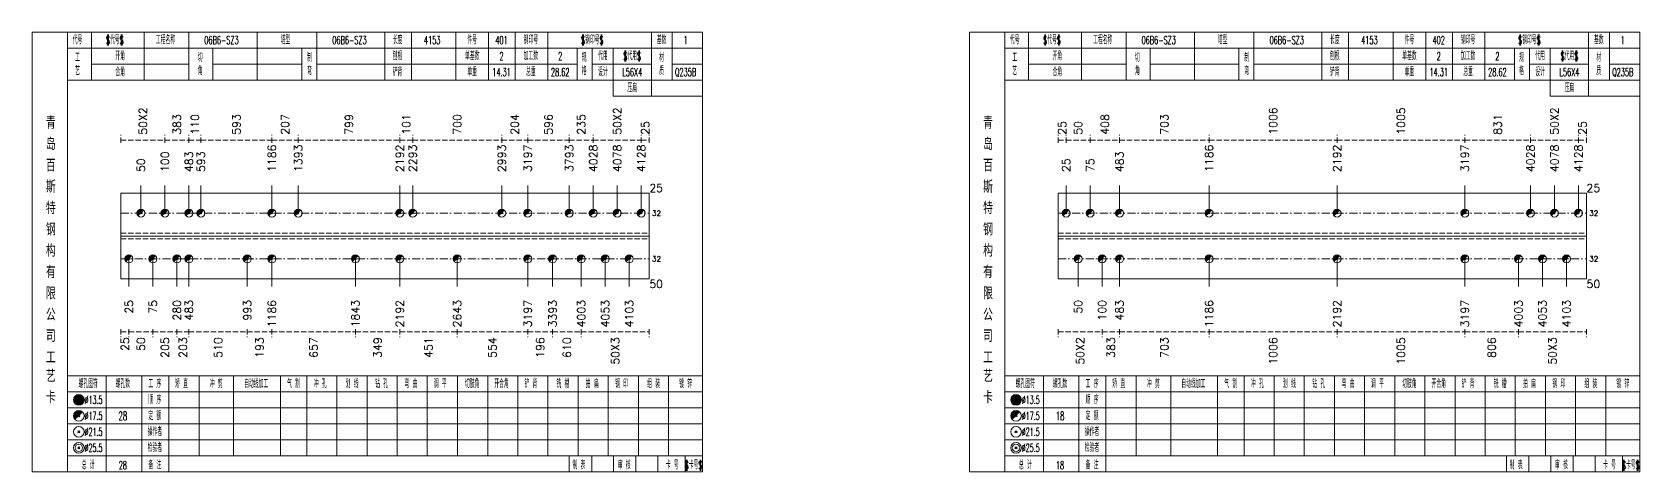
# Model space of a CAD drawing. Extents: x -533 to 8774, y 0 to 7979.
# Drawn here: x 2108 to 2711, y 5464 to 5629 of the extents above; entities that cross this region are included whole.
import ezdxf
from ezdxf.enums import TextEntityAlignment as Align

# ---------------------------------------------------------------- set-up
doc = ezdxf.new("R2010")
doc.units = 0
doc.header["$MEASUREMENT"] = 0
doc.linetypes.add('一点画线', pattern=[5.2, 3, -1, 0.2, -1])
doc.linetypes.add('虚线', pattern=[2.75, 2, -0.75])
doc.layers.get('0').update_dxf_attribs({"linetype": 'CONTINUOUS', "lineweight": 25})
for name, color, linetype, lineweight in [('1', 7, 'CONTINUOUS', 25), ('4', 7, 'CONTINUOUS', 25), ('5', 7, 'CONTINUOUS', 25)]:
    doc.layers.add(name, color=color, linetype=linetype, lineweight=lineweight)
doc.styles.get("Standard").update_dxf_attribs({"font": 'simplex.shx', "width": 0.7, "height": 3, "bigfont": 'gbhzfs.shx'})

# ---------------------------------------------------------------- blocks, each defined once
blk = doc.blocks.new('孔17.5')
at = {"layer": '5', "color": 7, "linetype": 'Continuous', "lineweight": 0}
for p, q in [((-0.2, -0.2), (0.2, 0.2)), ((-0.2, 0.2), (0.2, -0.2))]:
    blk.add_line(p, q, dxfattribs=at)
at = {"layer": '5', "color": 7, "linetype": 'Continuous', "lineweight": 13}
blk.add_circle((0, 0), 1, dxfattribs=at)
for radius in [0.9, 0.8, 0.7, 0.6, 0.5, 0.4, 0.3, 0.2, 0.1]:
    blk.add_arc((0, 0), radius, 45, 225, dxfattribs=at)

msp = doc.modelspace()

# ---------------------------------------------------------------- linework, layer by layer
at = {"color": 8, "linetype": '虚线', "lineweight": 9}
for p, q in [((2141.7, 5587.51), (2141.7, 5590.51)), ((2141.7, 5588.51), (2158.2, 5588.51)), ((2158.2, 5587.51), (2158.2, 5590.51)), ((2158.2, 5587.51), (2158.2, 5590.51)), ((2158.2, 5588.51), (2167.2, 5588.51)), ((2167.2, 5587.51), (2167.2, 5590.51)), ((2167.2, 5587.51), (2167.2, 5590.51)), ((2167.2, 5588.51), (2171.7, 5588.51)), ((2171.7, 5587.51), (2171.7, 5590.51)), ((2171.7, 5587.51), (2171.7, 5590.51)), ((2171.7, 5588.51), (2198.27, 5588.51)), ((2198.27, 5587.51), (2198.27, 5590.51)), ((2198.27, 5587.51), (2198.27, 5590.51)), ((2198.27, 5588.51), (2208.15, 5588.51)), ((2208.15, 5587.51), (2208.15, 5590.51)), ((2208.15, 5587.51), (2208.15, 5590.51)), ((2208.15, 5588.51), (2246.26, 5588.51)), ((2246.26, 5587.51), (2246.26, 5590.51)), ((2246.26, 5587.51), (2246.26, 5590.51)), ((2246.26, 5588.51), (2251.08, 5588.51)), ((2251.08, 5587.51), (2251.08, 5590.51)), ((2251.08, 5587.51), (2251.08, 5590.51)), ((2251.08, 5588.51), (2284.47, 5588.51)), ((2284.47, 5587.51), (2284.47, 5590.51)), ((2284.47, 5587.51), (2284.47, 5590.51)), ((2284.47, 5588.51), (2294.2, 5588.51)), ((2294.2, 5587.51), (2294.2, 5590.51)), ((2294.2, 5587.51), (2294.2, 5590.51)), ((2294.2, 5588.51), (2309.8, 5588.51)), ((2309.8, 5587.51), (2309.8, 5590.51)), ((2309.8, 5587.51), (2309.8, 5590.51)), ((2309.8, 5588.51), (2318.8, 5588.51)), ((2318.8, 5587.51), (2318.8, 5590.51)), ((2318.8, 5587.51), (2318.8, 5590.51)), ((2318.8, 5588.51), (2336.8, 5588.51)), ((2336.8, 5587.51), (2336.8, 5590.51)), ((2336.8, 5587.51), (2336.8, 5590.51)), ((2336.8, 5588.51), (2339.8, 5588.51)), ((2339.8, 5587.51), (2339.8, 5590.51)), ((2493.1, 5587.51), (2493.1, 5590.51)), ((2493.1, 5588.51), (2496.1, 5588.51)), ((2496.1, 5587.51), (2496.1, 5590.51)), ((2496.1, 5587.51), (2496.1, 5590.51)), ((2496.1, 5588.51), (2505.1, 5588.51)), ((2505.1, 5587.51), (2505.1, 5590.51)), ((2505.1, 5587.51), (2505.1, 5590.51)), ((2505.1, 5588.51), (2516.14, 5588.51)), ((2516.14, 5587.51), (2516.14, 5590.51)), ((2516.14, 5587.51), (2516.14, 5590.51)), ((2516.14, 5588.51), (2549.67, 5588.51)), ((2549.67, 5587.51), (2549.67, 5590.51)), ((2549.67, 5587.51), (2549.67, 5590.51)), ((2549.67, 5588.51), (2597.66, 5588.51)), ((2597.66, 5587.51), (2597.66, 5590.51)), ((2597.66, 5587.51), (2597.66, 5590.51)), ((2597.66, 5588.51), (2645.6, 5588.51)), ((2645.6, 5587.51), (2645.6, 5590.51)), ((2645.6, 5587.51), (2645.6, 5590.51)), ((2645.6, 5588.51), (2670.2, 5588.51)), ((2670.2, 5587.51), (2670.2, 5590.51)), ((2670.2, 5587.51), (2670.2, 5590.51)), ((2670.2, 5588.51), (2688.2, 5588.51)), ((2688.2, 5587.51), (2688.2, 5590.51)), ((2688.2, 5587.51), (2688.2, 5590.51)), ((2688.2, 5588.51), (2691.2, 5588.51)), ((2691.2, 5587.51), (2691.2, 5590.51)), ((2141.7, 5517.51), (2141.7, 5514.51)), ((2141.7, 5516.51), (2144.7, 5516.51)), ((2144.7, 5517.51), (2144.7, 5514.51)), ((2144.7, 5517.51), (2144.7, 5514.51)), ((2144.7, 5516.51), (2153.7, 5516.51)), ((2153.7, 5517.51), (2153.7, 5514.51)), ((2153.7, 5517.51), (2153.7, 5514.51)), ((2153.7, 5516.51), (2162.7, 5516.51)), ((2162.7, 5517.51), (2162.7, 5514.51)), ((2162.7, 5517.51), (2162.7, 5514.51)), ((2162.7, 5516.51), (2167.2, 5516.51)), ((2167.2, 5517.51), (2167.2, 5514.51)), ((2167.2, 5517.51), (2167.2, 5514.51)), ((2167.2, 5516.51), (2189.07, 5516.51)), ((2189.07, 5517.51), (2189.07, 5514.51)), ((2189.07, 5517.51), (2189.07, 5514.51)), ((2189.07, 5516.51), (2198.27, 5516.51)), ((2198.27, 5517.51), (2198.27, 5514.51)), ((2198.27, 5517.51), (2198.27, 5514.51)), ((2198.27, 5516.51), (2229.61, 5516.51)), ((2229.61, 5517.51), (2229.61, 5514.51)), ((2229.61, 5517.51), (2229.61, 5514.51)), ((2229.61, 5516.51), (2246.26, 5516.51)), ((2246.26, 5517.51), (2246.26, 5514.51)), ((2246.26, 5517.51), (2246.26, 5514.51)), ((2246.26, 5516.51), (2267.77, 5516.51)), ((2267.77, 5517.51), (2267.77, 5514.51)), ((2267.77, 5517.51), (2267.77, 5514.51)), ((2267.77, 5516.51), (2294.2, 5516.51)), ((2294.2, 5517.51), (2294.2, 5514.51)), ((2294.2, 5517.51), (2294.2, 5514.51)), ((2294.2, 5516.51), (2303.55, 5516.51)), ((2303.55, 5517.51), (2303.55, 5514.51)), ((2303.55, 5517.51), (2303.55, 5514.51)), ((2303.55, 5516.51), (2314.3, 5516.51)), ((2314.3, 5517.51), (2314.3, 5514.51)), ((2314.3, 5517.51), (2314.3, 5514.51)), ((2314.3, 5516.51), (2339.8, 5516.51)), ((2339.8, 5517.51), (2339.8, 5514.51)), ((2493.1, 5517.51), (2493.1, 5514.51)), ((2493.1, 5516.51), (2509.6, 5516.51)), ((2509.6, 5517.51), (2509.6, 5514.51)), ((2509.6, 5517.51), (2509.6, 5514.51)), ((2509.6, 5516.51), (2516.14, 5516.51)), ((2516.14, 5517.51), (2516.14, 5514.51)), ((2516.14, 5517.51), (2516.14, 5514.51)), ((2516.14, 5516.51), (2549.67, 5516.51)), ((2549.67, 5517.51), (2549.67, 5514.51)), ((2549.67, 5517.51), (2549.67, 5514.51)), ((2549.67, 5516.51), (2597.66, 5516.51)), ((2597.66, 5517.51), (2597.66, 5514.51)), ((2597.66, 5517.51), (2597.66, 5514.51)), ((2597.66, 5516.51), (2645.6, 5516.51)), ((2645.6, 5517.51), (2645.6, 5514.51)), ((2645.6, 5517.51), (2645.6, 5514.51)), ((2645.6, 5516.51), (2665.7, 5516.51)), ((2665.7, 5517.51), (2665.7, 5514.51)), ((2665.7, 5517.51), (2665.7, 5514.51)), ((2665.7, 5516.51), (2691.2, 5516.51)), ((2691.2, 5517.51), (2691.2, 5514.51))]:
    msp.add_line(p, q, dxfattribs=at)
at = {"color": 7, "linetype": 'Continuous', "lineweight": 13}
for p, q in [((2149.2, 5561.08), (2149.2, 5571.51)), ((2158.2, 5561.08), (2158.2, 5571.51)), ((2167.2, 5561.08), (2167.2, 5571.51)), ((2171.7, 5561.08), (2171.7, 5571.51)), ((2198.27, 5561.08), (2198.27, 5571.51)), ((2208.15, 5561.08), (2208.15, 5571.51)), ((2246.26, 5561.08), (2246.26, 5571.51)), ((2251.08, 5561.08), (2251.08, 5571.51)), ((2284.47, 5561.08), (2284.47, 5571.51)), ((2294.2, 5561.08), (2294.2, 5571.51)), ((2309.8, 5561.08), (2309.8, 5571.51)), ((2318.8, 5561.08), (2318.8, 5571.51)), ((2327.8, 5561.08), (2327.8, 5571.51)), ((2336.8, 5561.08), (2336.8, 5571.51)), ((2496.1, 5561.08), (2496.1, 5571.51)), ((2505.1, 5561.08), (2505.1, 5571.51)), ((2516.14, 5561.08), (2516.14, 5571.51)), ((2549.67, 5561.08), (2549.67, 5571.51)), ((2597.66, 5561.08), (2597.66, 5571.51)), ((2645.6, 5561.08), (2645.6, 5571.51)), ((2670.2, 5561.08), (2670.2, 5571.51)), ((2679.2, 5561.08), (2679.2, 5571.51)), ((2688.2, 5561.08), (2688.2, 5571.51)), ((2144.7, 5543.94), (2144.7, 5533.51)), ((2153.7, 5543.94), (2153.7, 5533.51)), ((2162.7, 5543.94), (2162.7, 5533.51)), ((2167.2, 5543.94), (2167.2, 5533.51)), ((2189.07, 5543.94), (2189.07, 5533.51)), ((2198.27, 5543.94), (2198.27, 5533.51)), ((2229.61, 5543.94), (2229.61, 5533.51)), ((2246.26, 5543.94), (2246.26, 5533.51)), ((2267.77, 5543.94), (2267.77, 5533.51)), ((2294.2, 5543.94), (2294.2, 5533.51)), ((2303.55, 5543.94), (2303.55, 5533.51)), ((2314.3, 5543.94), (2314.3, 5533.51)), ((2323.3, 5543.94), (2323.3, 5533.51)), ((2332.3, 5543.94), (2332.3, 5533.51)), ((2500.6, 5543.94), (2500.6, 5533.51)), ((2509.6, 5543.94), (2509.6, 5533.51)), ((2516.14, 5543.94), (2516.14, 5533.51)), ((2549.67, 5543.94), (2549.67, 5533.51)), ((2597.66, 5543.94), (2597.66, 5533.51)), ((2645.6, 5543.94), (2645.6, 5533.51)), ((2665.7, 5543.94), (2665.7, 5533.51)), ((2674.7, 5543.94), (2674.7, 5533.51)), ((2683.7, 5543.94), (2683.7, 5533.51))]:
    msp.add_line(p, q, dxfattribs=at)
at = {"color": 7, "linetype": 'Continuous', "lineweight": 18}
for p, q in [((2141.7, 5568.58), (2141.7, 5536.44)), ((2141.7, 5568.58), (2339.8, 5568.58)), ((2339.8, 5568.58), (2339.8, 5536.44)), ((2493.1, 5568.58), (2493.1, 5536.44)), ((2493.1, 5568.58), (2691.2, 5568.58)), ((2691.2, 5568.58), (2691.2, 5536.44)), ((2141.7, 5552.51), (2339.8, 5552.51)), ((2493.1, 5552.51), (2691.2, 5552.51))]:
    msp.add_line(p, q, dxfattribs=at)
at = {"color": 3, "linetype": '一点画线', "lineweight": 13}
for p, q in [((2141.7, 5561.08), (2339.8, 5561.08)), ((2493.1, 5561.08), (2691.2, 5561.08)), ((2141.7, 5543.94), (2339.8, 5543.94)), ((2493.1, 5543.94), (2691.2, 5543.94))]:
    msp.add_line(p, q, dxfattribs=at)
at = {"color": 1, "linetype": '虚线', "lineweight": 18}
for p, q in [((2141.7, 5553.58), (2339.8, 5553.58)), ((2493.1, 5553.58), (2691.2, 5553.58)), ((2141.7, 5551.44), (2339.8, 5551.44)), ((2493.1, 5551.44), (2691.2, 5551.44))]:
    msp.add_line(p, q, dxfattribs=at)
at = {"layer": '1', "color": 7, "linetype": 'Continuous', "lineweight": 18}
for p, q in [((2141.7, 5536.44), (2339.8, 5536.44)), ((2493.1, 5536.44), (2691.2, 5536.44))]:
    msp.add_line(p, q, dxfattribs=at)
at = {"layer": '4', "color": 1, "linetype": 'Continuous', "lineweight": 18}
for p, q in [((2121.7, 5464.01), (2121.7, 5629.01)), ((2130.6, 5611.01), (2130.6, 5629.01)), ((2150.4, 5611.01), (2150.4, 5629.01)), ((2167.2, 5611.01), (2167.2, 5629.01)), ((2192.8, 5611.01), (2192.8, 5629.01)), ((2215.1, 5611.01), (2215.1, 5629.01)), ((2240.6, 5611.01), (2240.6, 5629.01)), ((2250.6, 5611.01), (2250.6, 5629.01)), ((2267.3, 5611.01), (2267.3, 5629.01)), ((2279.5, 5611.01), (2279.5, 5629.01)), ((2289.5, 5611.01), (2289.5, 5629.01)), ((2301.7, 5611.01), (2301.7, 5629.01)), ((2340.6, 5605.01), (2340.6, 5629.01)), ((2348.4, 5611.01), (2348.4, 5629.01)), ((2473.1, 5464.01), (2473.1, 5629.01)), ((2482, 5611.01), (2482, 5629.01)), ((2501.8, 5611.01), (2501.8, 5629.01)), ((2518.6, 5611.01), (2518.6, 5629.01)), ((2544.2, 5611.01), (2544.2, 5629.01)), ((2566.5, 5611.01), (2566.5, 5629.01)), ((2592, 5611.01), (2592, 5629.01)), ((2602, 5611.01), (2602, 5629.01)), ((2618.7, 5611.01), (2618.7, 5629.01)), ((2630.9, 5611.01), (2630.9, 5629.01)), ((2640.9, 5611.01), (2640.9, 5629.01)), ((2653.1, 5611.01), (2653.1, 5629.01)), ((2692, 5605.01), (2692, 5629.01)), ((2699.8, 5611.01), (2699.8, 5629.01)), ((2121.7, 5623.01), (2359.8, 5623.01)), ((2176.2, 5611.01), (2176.2, 5623.01)), ((2209.5, 5611.01), (2209.5, 5623.01)), ((2312.8, 5611.01), (2312.8, 5623.01)), ((2318.4, 5611.01), (2318.4, 5623.01)), ((2326.2, 5605.01), (2326.2, 5623.01)), ((2473.1, 5623.01), (2711.2, 5623.01)), ((2527.6, 5611.01), (2527.6, 5623.01)), ((2560.9, 5611.01), (2560.9, 5623.01)), ((2664.2, 5611.01), (2664.2, 5623.01)), ((2669.8, 5611.01), (2669.8, 5623.01)), ((2677.6, 5605.01), (2677.6, 5623.01)), ((2130.6, 5617.01), (2167.2, 5617.01)), ((2176.2, 5617.01), (2209.5, 5617.01)), ((2215.1, 5617.01), (2312.8, 5617.01)), ((2318.4, 5617.01), (2340.6, 5617.01)), ((2348.4, 5617.01), (2359.8, 5617.01)), ((2482, 5617.01), (2518.6, 5617.01)), ((2527.6, 5617.01), (2560.9, 5617.01)), ((2566.5, 5617.01), (2664.2, 5617.01)), ((2669.8, 5617.01), (2692, 5617.01)), ((2699.8, 5617.01), (2711.2, 5617.01)), ((2121.7, 5611.01), (2359.8, 5611.01)), ((2473.1, 5611.01), (2711.2, 5611.01)), ((2326.2, 5605.01), (2359.8, 5605.01)), ((2677.6, 5605.01), (2711.2, 5605.01)), ((2121.7, 5500.01), (2359.8, 5500.01)), ((2136.2, 5464.01), (2136.2, 5500.01)), ((2149.5, 5464.01), (2149.5, 5500.01)), ((2159.6, 5464.01), (2159.6, 5500.01)), ((2171, 5470.01), (2171, 5500.01)), ((2183.9, 5470.01), (2183.9, 5500.01)), ((2201.5, 5470.01), (2201.5, 5500.01)), ((2211.4, 5470.01), (2211.4, 5500.01)), ((2222.7, 5470.01), (2222.7, 5500.01)), ((2234, 5470.01), (2234, 5500.01)), ((2245.3, 5470.01), (2245.3, 5500.01)), ((2256.5, 5470.01), (2256.5, 5500.01)), ((2267.9, 5470.01), (2267.9, 5500.01)), ((2279.2, 5470.01), (2279.2, 5500.01)), ((2290.5, 5470.01), (2290.5, 5500.01)), ((2301.8, 5470.01), (2301.8, 5500.01)), ((2313.1, 5470.01), (2313.1, 5500.01)), ((2324.4, 5470.01), (2324.4, 5500.01)), ((2335.7, 5470.01), (2335.7, 5500.01)), ((2347, 5470.01), (2347, 5500.01)), ((2473.1, 5500.01), (2711.2, 5500.01)), ((2487.6, 5464.01), (2487.6, 5500.01)), ((2500.9, 5464.01), (2500.9, 5500.01)), ((2511, 5464.01), (2511, 5500.01)), ((2522.4, 5470.01), (2522.4, 5500.01)), ((2535.3, 5470.01), (2535.3, 5500.01)), ((2552.9, 5470.01), (2552.9, 5500.01)), ((2562.8, 5470.01), (2562.8, 5500.01)), ((2574.1, 5470.01), (2574.1, 5500.01)), ((2585.4, 5470.01), (2585.4, 5500.01)), ((2596.7, 5470.01), (2596.7, 5500.01)), ((2607.9, 5470.01), (2607.9, 5500.01)), ((2619.3, 5470.01), (2619.3, 5500.01)), ((2630.6, 5470.01), (2630.6, 5500.01)), ((2641.9, 5470.01), (2641.9, 5500.01)), ((2653.2, 5470.01), (2653.2, 5500.01)), ((2664.5, 5470.01), (2664.5, 5500.01)), ((2675.8, 5470.01), (2675.8, 5500.01)), ((2687.1, 5470.01), (2687.1, 5500.01)), ((2698.4, 5470.01), (2698.4, 5500.01)), ((2121.7, 5494.01), (2359.8, 5494.01)), ((2473.1, 5494.01), (2711.2, 5494.01)), ((2121.7, 5488.01), (2359.8, 5488.01)), ((2473.1, 5488.01), (2711.2, 5488.01)), ((2121.7, 5482.01), (2359.8, 5482.01)), ((2473.1, 5482.01), (2711.2, 5482.01)), ((2121.7, 5476.01), (2359.8, 5476.01)), ((2473.1, 5476.01), (2711.2, 5476.01)), ((2121.7, 5470.01), (2359.8, 5470.01)), ((2309.8, 5464.01), (2309.8, 5470.01)), ((2318.2, 5464.01), (2318.2, 5470.01)), ((2326.4, 5464.01), (2326.4, 5470.01)), ((2334.8, 5464.01), (2334.8, 5470.01)), ((2343, 5464.01), (2343, 5470.01)), ((2353.3, 5464.01), (2353.3, 5470.01)), ((2473.1, 5470.01), (2711.2, 5470.01)), ((2661.2, 5464.01), (2661.2, 5470.01)), ((2669.6, 5464.01), (2669.6, 5470.01)), ((2677.8, 5464.01), (2677.8, 5470.01)), ((2686.2, 5464.01), (2686.2, 5470.01)), ((2694.4, 5464.01), (2694.4, 5470.01)), ((2704.7, 5464.01), (2704.7, 5470.01))]:
    msp.add_line(p, q, dxfattribs=at)
at = {"layer": '4', "color": 7, "linetype": 'Continuous', "lineweight": 13}
for p, q in [((2125.7, 5490.81), (2126.1, 5491.21)), ((2126.1, 5490.81), (2125.7, 5491.21)), ((2477.1, 5490.81), (2477.5, 5491.21)), ((2477.5, 5490.81), (2477.1, 5491.21)), ((2125.5, 5478.61), (2126.3, 5479.41)), ((2126.3, 5478.61), (2125.5, 5479.41)), ((2476.9, 5478.61), (2477.7, 5479.41)), ((2477.7, 5478.61), (2476.9, 5479.41)), ((2125.5, 5472.61), (2126.3, 5473.41)), ((2126.3, 5472.61), (2125.5, 5473.41)), ((2476.9, 5472.61), (2477.7, 5473.41)), ((2477.7, 5472.61), (2476.9, 5473.41))]:
    msp.add_line(p, q, dxfattribs=at)
at = {"layer": '4', "color": 7, "linetype": 'Continuous', "lineweight": 0}
for p, q in [((2125.5, 5484.61), (2126.3, 5485.41)), ((2125.5, 5485.41), (2126.3, 5484.61)), ((2476.9, 5484.61), (2477.7, 5485.41)), ((2476.9, 5485.41), (2477.7, 5484.61))]:
    msp.add_line(p, q, dxfattribs=at)
at = {"layer": '4', "color": 4, "linetype": 'Continuous', "lineweight": 18}
msp.add_lwpolyline([(2108.4, 5629.01), (2108.4, 5464.01), (2359.8, 5464.01), (2359.8, 5629.01)], close=True, dxfattribs=at)
at = {"layer": '4', "color": 1, "linetype": 'Continuous', "lineweight": 18}
msp.add_lwpolyline([(2459.8, 5629.01), (2459.8, 5464.01), (2711.2, 5464.01), (2711.2, 5629.01)], close=True, dxfattribs=at)
at = {"layer": '4', "color": 7, "linetype": 'Continuous', "lineweight": 13}
for centre, radius in [((2125.9, 5491.01), 2), ((2125.9, 5491.01), 1.8), ((2125.9, 5491.01), 1.6), ((2125.9, 5491.01), 1.4), ((2125.9, 5491.01), 1.2), ((2125.9, 5491.01), 1), ((2125.9, 5491.01), 0.8), ((2125.9, 5491.01), 0.6), ((2477.3, 5491.01), 2), ((2477.3, 5491.01), 1.8), ((2477.3, 5491.01), 1.6), ((2477.3, 5491.01), 1.4), ((2477.3, 5491.01), 1.2), ((2477.3, 5491.01), 1), ((2477.3, 5491.01), 0.8), ((2477.3, 5491.01), 0.6), ((2125.9, 5485.01), 2), ((2125.9, 5491.01), 0.4), ((2125.9, 5491.01), 0.2), ((2477.3, 5485.01), 2), ((2477.3, 5491.01), 0.4), ((2477.3, 5491.01), 0.2), ((2125.9, 5479.01), 2), ((2477.3, 5479.01), 2), ((2125.9, 5473.01), 2), ((2125.9, 5473.01), 1.4), ((2477.3, 5473.01), 2), ((2477.3, 5473.01), 1.4)]:
    msp.add_circle(centre, radius, dxfattribs=at)
for centre, radius in [((2125.9, 5485.01), 1.8), ((2125.9, 5485.01), 1.6), ((2125.9, 5485.01), 1.4), ((2125.9, 5485.01), 1.2), ((2125.9, 5485.01), 1), ((2125.9, 5485.01), 0.8), ((2125.9, 5485.01), 0.6), ((2477.3, 5485.01), 1.8), ((2477.3, 5485.01), 1.6), ((2477.3, 5485.01), 1.4), ((2477.3, 5485.01), 1.2), ((2477.3, 5485.01), 1), ((2477.3, 5485.01), 0.8), ((2477.3, 5485.01), 0.6), ((2125.9, 5485.01), 0.4), ((2125.9, 5485.01), 0.2), ((2477.3, 5485.01), 0.4), ((2477.3, 5485.01), 0.2)]:
    msp.add_arc(centre, radius, 45, 225, dxfattribs=at)

# ---------------------------------------------------------------- block references
at = {"color": 7, "linetype": 'Continuous', "lineweight": 13, "xscale": 1.5, "yscale": 1.5, "zscale": 1.5}
for p in [(2149.2, 5561.08), (2158.2, 5561.08), (2167.2, 5561.08), (2171.7, 5561.08), (2198.27, 5561.08), (2208.15, 5561.08), (2246.26, 5561.08), (2251.08, 5561.08), (2284.47, 5561.08), (2294.2, 5561.08), (2309.8, 5561.08), (2318.8, 5561.08), (2327.8, 5561.08), (2336.8, 5561.08), (2496.1, 5561.08), (2505.1, 5561.08), (2516.14, 5561.08), (2549.67, 5561.08), (2597.66, 5561.08), (2645.6, 5561.08), (2670.2, 5561.08), (2679.2, 5561.08), (2688.2, 5561.08)]:
    msp.add_blockref('孔17.5', p, dxfattribs=at)
at = {"layer": '1', "color": 7, "linetype": 'Continuous', "lineweight": 13, "xscale": 1.5, "yscale": 1.5, "zscale": 1.5}
for p in [(2144.7, 5543.94), (2153.7, 5543.94), (2162.7, 5543.94), (2167.2, 5543.94), (2189.07, 5543.94), (2198.27, 5543.94), (2229.61, 5543.94), (2246.26, 5543.94), (2267.77, 5543.94), (2294.2, 5543.94), (2303.55, 5543.94), (2314.3, 5543.94), (2323.3, 5543.94), (2332.3, 5543.94), (2500.6, 5543.94), (2509.6, 5543.94), (2516.14, 5543.94), (2549.67, 5543.94), (2597.66, 5543.94), (2645.6, 5543.94), (2665.7, 5543.94), (2674.7, 5543.94), (2683.7, 5543.94)]:
    msp.add_blockref('孔17.5', p, dxfattribs=at)

# ---------------------------------------------------------------- texts
at = {"color": 8, "linetype": 'Continuous', "lineweight": 9}
for s, p in [('50X2', (2149.95, 5590.51)), ('50X2', (2327.8, 5590.51)), ('1006', (2573.67, 5590.51)), ('1005', (2621.63, 5590.51)), ('50X2', (2679.2, 5590.51)), ('383', (2162.7, 5590.51)), ('110', (2169.45, 5590.51)), ('593', (2184.99, 5590.51)), ('207', (2203.21, 5590.51)), ('799', (2227.2, 5590.51)), ('101', (2248.67, 5590.51)), ('700', (2267.77, 5590.51)), ('204', (2289.33, 5590.51)), ('596', (2302, 5590.51)), ('235', (2314.3, 5590.51)), ('25', (2338.3, 5590.51)), ('25', (2494.6, 5590.51)), ('50', (2500.6, 5590.51)), ('408', (2510.62, 5590.51)), ('703', (2532.91, 5590.51)), ('831', (2657.9, 5590.51)), ('25', (2689.7, 5590.51))]:
    msp.add_text(s, height=3, rotation=90, dxfattribs=at).set_placement(p, align=Align.MIDDLE_LEFT)
at = {"color": 7, "linetype": 'Continuous', "lineweight": 13}
for s, p in [('100', (2158.2, 5576.51)), ('483', (2167.2, 5576.51)), ('593', (2171.7, 5576.51)), ('1186', (2198.27, 5576.51)), ('1393', (2208.15, 5576.51)), ('2192', (2246.26, 5576.51)), ('2293', (2251.08, 5576.51)), ('2993', (2284.47, 5576.51)), ('3197', (2294.2, 5576.51)), ('3793', (2309.8, 5576.51)), ('4028', (2318.8, 5576.51)), ('4078', (2327.8, 5576.51)), ('4128', (2336.8, 5576.51)), ('483', (2516.14, 5576.51)), ('1186', (2549.67, 5576.51)), ('2192', (2597.66, 5576.51)), ('3197', (2645.6, 5576.51)), ('4028', (2670.2, 5576.51)), ('4078', (2679.2, 5576.51)), ('4128', (2688.2, 5576.51)), ('50', (2149.2, 5576.51)), ('25', (2496.1, 5576.51)), ('75', (2505.1, 5576.51))]:
    msp.add_text(s, height=3, rotation=90, dxfattribs=at).set_placement(p, align=Align.MIDDLE_LEFT)
for s, height, p in [('25', 3, (2339.8, 5570.51)), ('25', 3, (2691.2, 5570.51)), ('32', 2, (2340.8, 5561.08)), ('32', 2, (2692.2, 5561.08)), ('32', 2, (2340.8, 5543.94)), ('32', 2, (2692.2, 5543.94))]:
    msp.add_text(s, height=height, dxfattribs=at).set_placement(p, align=Align.MIDDLE_LEFT)
at = {"color": 8, "linetype": 'Continuous', "lineweight": 9}
for s, p in [('25', (2143.2, 5514.51)), ('50', (2149.2, 5514.51)), ('205', (2158.2, 5514.51)), ('203', (2164.95, 5514.51)), ('510', (2178.13, 5514.51)), ('193', (2193.67, 5514.51)), ('657', (2213.94, 5514.51)), ('349', (2237.94, 5514.51)), ('451', (2257.02, 5514.51)), ('554', (2280.99, 5514.51)), ('196', (2298.87, 5514.51)), ('610', (2308.92, 5514.51)), ('50X3', (2327.05, 5514.51)), ('50X2', (2501.35, 5514.51)), ('383', (2512.87, 5514.51)), ('703', (2532.91, 5514.51)), ('1006', (2573.67, 5514.51)), ('1005', (2621.63, 5514.51)), ('806', (2655.65, 5514.51)), ('50X3', (2678.45, 5514.51))]:
    msp.add_text(s, height=3, rotation=90, dxfattribs=at).set_placement(p, align=Align.MIDDLE_RIGHT)
at = {"layer": '1', "color": 7, "linetype": 'Continuous', "lineweight": 13}
for p in [(2339.8, 5534.51), (2691.2, 5534.51)]:
    msp.add_text('50', height=3, dxfattribs=at).set_placement(p, align=Align.MIDDLE_LEFT)
for s, p in [('25', (2144.7, 5528.51)), ('75', (2153.7, 5528.51)), ('280', (2162.7, 5528.51)), ('483', (2167.2, 5528.51)), ('993', (2189.07, 5528.51)), ('1186', (2198.27, 5528.51)), ('1843', (2229.61, 5528.51)), ('2192', (2246.26, 5528.51)), ('2643', (2267.77, 5528.51)), ('3197', (2294.2, 5528.51)), ('3393', (2303.55, 5528.51)), ('4003', (2314.3, 5528.51)), ('4053', (2323.3, 5528.51)), ('4103', (2332.3, 5528.51)), ('50', (2500.6, 5528.51)), ('100', (2509.6, 5528.51)), ('483', (2516.14, 5528.51)), ('1186', (2549.67, 5528.51)), ('2192', (2597.66, 5528.51)), ('3197', (2645.6, 5528.51)), ('4003', (2665.7, 5528.51)), ('4053', (2674.7, 5528.51)), ('4103', (2683.7, 5528.51))]:
    msp.add_text(s, height=3, rotation=90, dxfattribs=at).set_placement(p, align=Align.MIDDLE_RIGHT)
at = {"layer": '4', "color": 1, "linetype": 'Continuous', "lineweight": 13}
for s, height, width, p in [('代号', 3, 0.6, (2125.4, 5626.01)), ('$代号$', 3, 0.6, (2139.4, 5626.01)), ('工程名称', 3, 0.6, (2158.4, 5626.01)), ('06B6-SZ3', 3, 0.6, (2179.4, 5626.01)), ('塔型', 3, 0.6, (2203.4, 5626.01)), ('06B6-SZ3', 3, 0.6, (2227.4, 5626.01)), ('长度', 3, 0.6, (2245.4, 5626.01)), ('4153', 3, 0.6, (2258.4, 5626.01)), ('件号', 3, 0.6, (2273.4, 5626.01)), ('401', 3, 0.6, (2284.4, 5626.01)), ('钢印号', 3, 0.6, (2295.4, 5626.01)), ('$钢印号$', 3, 0.6, (2318.4, 5626.01)), ('基数', 3, 0.6, (2344.4, 5626.01)), ('1', 3, 0.6, (2353.4, 5626.01)), ('代号', 3, 0.6, (2476.8, 5626.01)), ('$代号$', 3, 0.6, (2490.8, 5626.01)), ('工程名称', 3, 0.6, (2509.8, 5626.01)), ('06B6-SZ3', 3, 0.6, (2530.8, 5626.01)), ('塔型', 3, 0.6, (2554.8, 5626.01)), ('06B6-SZ3', 3, 0.6, (2578.8, 5626.01)), ('长度', 3, 0.6, (2596.8, 5626.01)), ('4153', 3, 0.6, (2609.8, 5626.01)), ('件号', 3, 0.6, (2624.8, 5626.01)), ('402', 3, 0.6, (2635.8, 5626.01)), ('钢印号', 3, 0.6, (2646.8, 5626.01)), ('$钢印号$', 3, 0.6, (2669.8, 5626.01)), ('基数', 3, 0.6, (2695.8, 5626.01)), ('1', 3, 0.6, (2704.8, 5626.01)), ('工', 3, 0.6, (2125.4, 5619.41)), ('开角', 3, 0.6, (2141.4, 5620.01)), ('切', 3, 0.6, (2171.4, 5619.41)), ('制', 3, 0.6, (2212.4, 5619.41)), ('刨根', 3, 0.6, (2245.4, 5620.01)), ('单基数', 3, 0.6, (2273.4, 5620.01)), ('2', 3, 0.6, (2284.4, 5620.01)), ('加工数', 3, 0.6, (2295.4, 5620.01)), ('2', 3, 0.6, (2306.4, 5620.01)), ('规', 3, 0.6, (2315.4, 5619.41)), ('代用', 3, 0.6, (2322.4, 5620.01)), ('$代用$', 3, 0.6, (2333.4, 5620.01)), ('材', 3, 0.6, (2344.4, 5619.41)), ('工', 3, 0.6, (2476.8, 5619.41)), ('开角', 3, 0.6, (2492.8, 5620.01)), ('切', 3, 0.6, (2522.8, 5619.41)), ('制', 3, 0.6, (2563.8, 5619.41)), ('刨根', 3, 0.6, (2596.8, 5620.01)), ('单基数', 3, 0.6, (2624.8, 5620.01)), ('2', 3, 0.6, (2635.8, 5620.01)), ('加工数', 3, 0.6, (2646.8, 5620.01)), ('2', 3, 0.6, (2657.8, 5620.01)), ('规', 3, 0.6, (2666.8, 5619.41)), ('代用', 3, 0.6, (2673.8, 5620.01)), ('$代用$', 3, 0.6, (2684.8, 5620.01)), ('材', 3, 0.6, (2695.8, 5619.41)), ('艺', 3, 0.6, (2125.4, 5614.41)), ('合角', 3, 0.6, (2141.4, 5614.01)), ('角', 3, 0.6, (2171.4, 5614.41)), ('弯', 3, 0.6, (2212.4, 5614.41)), ('铲背', 3, 0.6, (2245.4, 5614.01)), ('单重', 3, 0.6, (2273.4, 5614.01)), ('14.31', 3, 0.6, (2284.4, 5614.01)), ('总重', 3, 0.6, (2295.4, 5614.01)), ('28.62', 3, 0.6, (2306.4, 5614.01)), ('格', 3, 0.6, (2315.4, 5614.41)), ('设计', 3, 0.6, (2322.4, 5614.01)), ('L56X4', 3, 0.6, (2333.4, 5614.01)), ('质', 3, 0.6, (2344.4, 5614.41)), ('Q235B', 3, 0.6, (2353.4, 5614.01)), ('艺', 3, 0.6, (2476.8, 5614.41)), ('合角', 3, 0.6, (2492.8, 5614.01)), ('角', 3, 0.6, (2522.8, 5614.41)), ('弯', 3, 0.6, (2563.8, 5614.41)), ('铲背', 3, 0.6, (2596.8, 5614.01)), ('单重', 3, 0.6, (2624.8, 5614.01)), ('14.31', 3, 0.6, (2635.8, 5614.01)), ('总重', 3, 0.6, (2646.8, 5614.01)), ('28.62', 3, 0.6, (2657.8, 5614.01)), ('格', 3, 0.6, (2666.8, 5614.41)), ('设计', 3, 0.6, (2673.8, 5614.01)), ('L56X4', 3, 0.6, (2684.8, 5614.01)), ('质', 3, 0.6, (2695.8, 5614.41)), ('Q235B', 3, 0.6, (2704.8, 5614.01)), ('压扁', 3, 0.6, (2333.4, 5608.01)), ('压扁', 3, 0.6, (2684.8, 5608.01)), ('青', 4.6, 0.8, (2115.4, 5595.01)), ('青', 4.6, 0.8, (2466.8, 5595.01)), ('岛', 4.6, 0.8, (2115.4, 5587.01)), ('岛', 4.6, 0.8, (2466.8, 5587.01)), ('百', 4.6, 0.8, (2115.4, 5579.01)), ('百', 4.6, 0.8, (2466.8, 5579.01)), ('斯', 4.6, 0.8, (2115.4, 5571.01)), ('斯', 4.6, 0.8, (2466.8, 5571.01)), ('特', 4.6, 0.8, (2115.4, 5563.01)), ('特', 4.6, 0.8, (2466.8, 5563.01)), ('钢', 4.6, 0.8, (2115.4, 5555.01)), ('钢', 4.6, 0.8, (2466.8, 5555.01)), ('构', 4.6, 0.8, (2115.4, 5547.01)), ('构', 4.6, 0.8, (2466.8, 5547.01)), ('有', 4.6, 0.8, (2115.4, 5539.01)), ('有', 4.6, 0.8, (2466.8, 5539.01)), ('限', 4.6, 0.8, (2115.4, 5531.01)), ('限', 4.6, 0.8, (2466.8, 5531.01)), ('公', 4.6, 0.8, (2115.4, 5523.01)), ('公', 4.6, 0.8, (2466.8, 5523.01)), ('司', 4.6, 0.8, (2115.4, 5515.01)), ('司', 4.6, 0.8, (2466.8, 5515.01)), ('工', 4.6, 0.8, (2115.4, 5507.01)), ('工', 4.6, 0.8, (2466.8, 5507.01)), ('艺', 4.6, 0.8, (2115.4, 5500.01)), ('螺孔图符', 3, 0.6, (2129.4, 5497.01)), ('螺孔数', 3, 0.6, (2142.4, 5497.01)), ('工 序', 3, 0.6, (2154.4, 5497.01)), ('矫 直', 3, 0.6, (2164.4, 5497.01)), ('冲 剪', 3, 0.6, (2177.4, 5497.01)), ('自动线加工', 3, 0.6, (2192.4, 5497.01)), ('气 割', 3, 0.6, (2206.4, 5497.01)), ('冲 孔', 3, 0.6, (2216.4, 5497.01)), ('划 线', 3, 0.6, (2228.4, 5497.01)), ('钻 孔', 3, 0.6, (2239.4, 5497.01)), ('弯 曲', 3, 0.6, (2250.4, 5497.01)), ('调 平', 3, 0.6, (2261.4, 5497.01)), ('切肢角', 3, 0.6, (2273.4, 5497.01)), ('开合角', 3, 0.6, (2284.4, 5497.01)), ('铲 背', 3, 0.6, (2295.4, 5497.01)), ('铣 槽', 3, 0.6, (2307.4, 5497.01)), ('拍 扁', 3, 0.6, (2318.4, 5497.01)), ('钢 印', 3, 0.6, (2329.4, 5497.01)), ('组 装', 3, 0.6, (2341.4, 5497.01)), ('镀 锌', 3, 0.6, (2353.4, 5497.01)), ('艺', 4.6, 0.8, (2466.8, 5500.01)), ('螺孔图符', 3, 0.6, (2480.8, 5497.01)), ('螺孔数', 3, 0.6, (2493.8, 5497.01)), ('工 序', 3, 0.6, (2505.8, 5497.01)), ('矫 直', 3, 0.6, (2515.8, 5497.01)), ('冲 剪', 3, 0.6, (2528.8, 5497.01)), ('自动线加工', 3, 0.6, (2543.8, 5497.01)), ('气 割', 3, 0.6, (2557.8, 5497.01)), ('冲 孔', 3, 0.6, (2567.8, 5497.01)), ('划 线', 3, 0.6, (2579.8, 5497.01)), ('钻 孔', 3, 0.6, (2590.8, 5497.01)), ('弯 曲', 3, 0.6, (2601.8, 5497.01)), ('调 平', 3, 0.6, (2612.8, 5497.01)), ('切肢角', 3, 0.6, (2624.8, 5497.01)), ('开合角', 3, 0.6, (2635.8, 5497.01)), ('铲 背', 3, 0.6, (2646.8, 5497.01)), ('铣 槽', 3, 0.6, (2658.8, 5497.01)), ('拍 扁', 3, 0.6, (2669.8, 5497.01)), ('钢 印', 3, 0.6, (2680.8, 5497.01)), ('组 装', 3, 0.6, (2692.8, 5497.01)), ('镀 锌', 3, 0.6, (2704.8, 5497.01)), ('卡', 4.6, 0.8, (2115.4, 5492.01)), ('%%C13.5', 3, 0.5, (2131.4, 5491.01)), ('顺 序', 3, 0.6, (2154.4, 5491.01)), ('卡', 4.6, 0.8, (2466.8, 5492.01)), ('%%C13.5', 3, 0.5, (2482.8, 5491.01)), ('顺 序', 3, 0.6, (2505.8, 5491.01)), ('%%C17.5', 3, 0.5, (2131.4, 5485.01)), ('28', 3.2, 0.6, (2142.4, 5485.01)), ('定 额', 3, 0.6, (2154.4, 5485.01)), ('%%C17.5', 3, 0.5, (2482.8, 5485.01)), ('18', 3.2, 0.6, (2493.8, 5485.01)), ('定 额', 3, 0.6, (2505.8, 5485.01)), ('%%C21.5', 3, 0.5, (2131.4, 5479.01)), ('操作者', 3, 0.6, (2154.4, 5479.01)), ('%%C21.5', 3, 0.5, (2482.8, 5479.01)), ('操作者', 3, 0.6, (2505.8, 5479.01)), ('%%C25.5', 3, 0.5, (2131.4, 5473.01)), ('检验者', 3, 0.6, (2154.4, 5473.01)), ('%%C25.5', 3, 0.5, (2482.8, 5473.01)), ('检验者', 3, 0.6, (2505.8, 5473.01)), ('总 计', 3, 0.6, (2129.4, 5466.51)), ('28', 3, 0.6, (2142.4, 5466.51)), ('备 注', 3, 0.6, (2154.4, 5466.51)), ('制 表', 3, 0.6, (2313.4, 5466.51)), ('审 核', 3, 0.6, (2330.4, 5466.51)), ('卡 号', 3, 0.6, (2348.4, 5466.51)), ('$卡号$', 3, 0.6, (2356.4, 5466.51)), ('总 计', 3, 0.6, (2480.8, 5466.51)), ('18', 3, 0.6, (2493.8, 5466.51)), ('备 注', 3, 0.6, (2505.8, 5466.51)), ('制 表', 3, 0.6, (2664.8, 5466.51)), ('审 核', 3, 0.6, (2681.8, 5466.51)), ('卡 号', 3, 0.6, (2699.8, 5466.51)), ('$卡号$', 3, 0.6, (2707.8, 5466.51))]:
    msp.add_text(s, height=height, dxfattribs=dict(at, width=width)).set_placement(p, align=Align.MIDDLE_CENTER)

doc.saveas('drawing.dxf')
